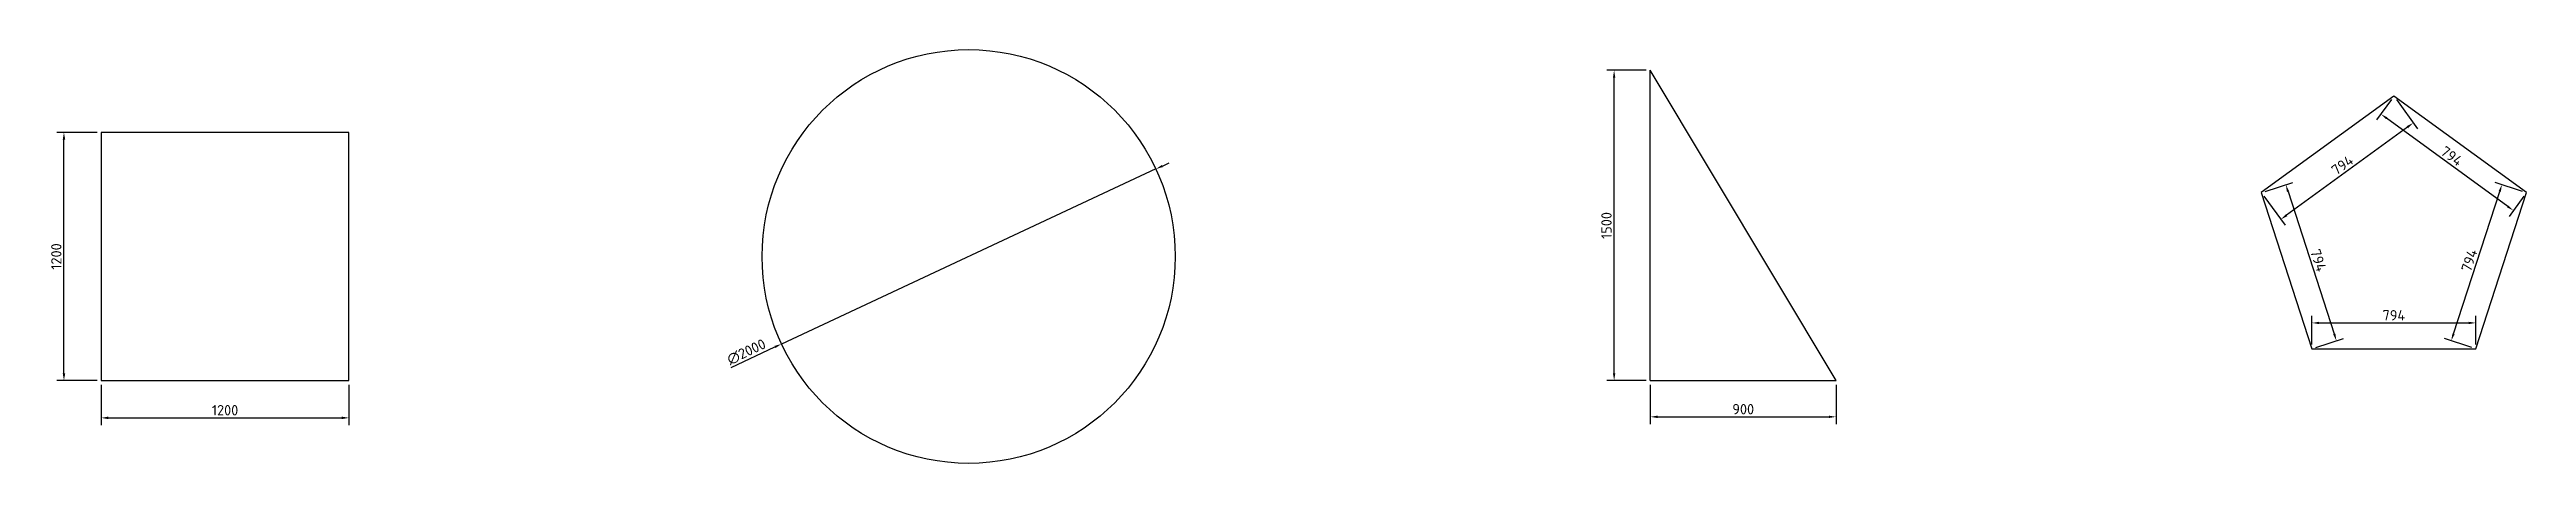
# Model space of a CAD drawing. Header units: millimetres. Extents: x -250 to 11742, y -400 to 1600.
import ezdxf

# ---------------------------------------------------------------- set-up
doc = ezdxf.new("R2010")
doc.units = ezdxf.units.MM
doc.layers.add('DIM_005', color=8, linetype='Continuous')
doc.layers.add('MAIN_030', color=7, linetype='Continuous')
doc.styles.add('ISOSPEUR', font='isocpeur.ttf')
doc.dimstyles.new('ИИ_ISOCPEUR_50', dxfattribs={"dimtxt": 50, "dimasz": 35, "dimexe": 35, "dimexo": 20, "dimgap": 12, "dimtad": 1, "dimdec": 0, "dimtxsty": 'ISOSPEUR', "dimcen": 2.5, "dimclrd": 8, "dimclre": 8, "dimclrt": 7, "dimazin": 3, "dimtfac": 1, "dimtmove": 0, "dimatfit": 3})

# ---------------------------------------------------------------- blocks, each defined once
blk = doc.blocks.new('*D57')
at = {"layer": 'Defpoints', "color": 0, "transparency": 16777216}
for p in [(0, 0), (1200, 0), (1200, -180)]:
    blk.add_point(p, dxfattribs=at)
at = {"layer": 'DIM_005', "color": 8, "lineweight": -2, "transparency": 16777216}
for p, q in [((0, -20), (0, -215)), ((1200, -20), (1200, -215)), ((35, -180), (1165, -180))]:
    blk.add_line(p, q, dxfattribs=at)
at = {"layer": 'DIM_005', "color": 8, "transparency": 16777216}
for points in [[(35, -174), (35, -186), (0, -180)], [(1165, -174), (1165, -186), (1200, -180)]]:
    blk.add_solid(points, dxfattribs=at)
at = {"layer": 'DIM_005', "color": 7, "transparency": 16777216, "insert": (600, -143), "char_height": 50, "attachment_point": 5, "style": 'ISOSPEUR'}
blk.add_mtext('1200', dxfattribs=at)
blk = doc.blocks.new('*D59')
at = {"layer": 'Defpoints', "color": 0, "transparency": 16777216}
for p in [(-180, 1200), (0, 1200), (0, 0)]:
    blk.add_point(p, dxfattribs=at)
at = {"layer": 'DIM_005', "color": 8, "lineweight": -2, "transparency": 16777216}
for p, q in [((-20, 1200), (-215, 1200)), ((-180, 35), (-180, 1165)), ((-20, 0), (-215, 0))]:
    blk.add_line(p, q, dxfattribs=at)
at = {"layer": 'DIM_005', "color": 8, "transparency": 16777216}
for points in [[(-186, 1165), (-174, 1165), (-180, 1200)], [(-186, 35), (-174, 35), (-180, 0)]]:
    blk.add_solid(points, dxfattribs=at)
at = {"layer": 'DIM_005', "color": 7, "transparency": 16777216, "insert": (-217, 600), "char_height": 50, "attachment_point": 5, "rotation": 90, "style": 'ISOSPEUR'}
blk.add_mtext('1200', dxfattribs=at)
blk = doc.blocks.new('*D60')
at = {"layer": 'Defpoints', "color": 0, "transparency": 16777216}
for p in [(5106, 1023), (3294, 177)]:
    blk.add_point(p, dxfattribs=at)
at = {"layer": 'DIM_005', "color": 8, "lineweight": -2, "transparency": 16777216}
for p, q in [((5106, 1023), (3294, 177)), ((5138, 1037), (5170, 1052)), ((3050, 64), (3262, 163))]:
    blk.add_line(p, q, dxfattribs=at)
at = {"layer": 'DIM_005', "color": 8, "transparency": 16777216}
for points in [[(5136, 1043), (5140, 1032), (5106, 1023)], [(3260, 168), (3264, 157), (3294, 177)]]:
    blk.add_solid(points, dxfattribs=at)
at = {"layer": 'DIM_005', "color": 7, "transparency": 16777216, "insert": (3124, 139), "char_height": 50, "attachment_point": 5, "rotation": 25, "style": 'ISOSPEUR'}
blk.add_mtext('∅2000', dxfattribs=at)
blk = doc.blocks.new('*D69')
at = {"layer": 'Defpoints', "color": 0, "transparency": 16777216}
for p in [(11100, 1375), (10458, 909), (10552, 779)]:
    blk.add_point(p, dxfattribs=at)
at = {"layer": 'DIM_005', "color": 8, "lineweight": -2, "transparency": 16777216}
for p, q in [((11112, 1359), (11215, 1217)), ((11166, 1225), (10580, 800)), ((10470, 892), (10573, 751))]:
    blk.add_line(p, q, dxfattribs=at)
at = {"layer": 'DIM_005', "color": 8, "transparency": 16777216}
for points in [[(11162, 1230), (11169, 1220), (11194, 1246)], [(10577, 804), (10584, 795), (10552, 779)]]:
    blk.add_solid(points, dxfattribs=at)
at = {"layer": 'DIM_005', "color": 7, "transparency": 16777216, "insert": (10851, 1042), "char_height": 50, "attachment_point": 5, "rotation": 36, "style": 'ISOSPEUR'}
blk.add_mtext('794', dxfattribs=at)
blk = doc.blocks.new('*D73')
at = {"layer": 'Defpoints', "color": 0, "transparency": 16777216}
for p in [(11100, 1375), (11037, 1288), (11742, 909)]:
    blk.add_point(p, dxfattribs=at)
at = {"layer": 'DIM_005', "color": 8, "lineweight": -2, "transparency": 16777216}
for p, q in [((11088, 1359), (11016, 1260)), ((11651, 842), (11065, 1268)), ((11730, 892), (11658, 793))]:
    blk.add_line(p, q, dxfattribs=at)
at = {"layer": 'DIM_005', "color": 8, "transparency": 16777216}
for points in [[(11069, 1272), (11062, 1263), (11037, 1288)], [(11654, 847), (11647, 838), (11679, 822)]]:
    blk.add_solid(points, dxfattribs=at)
at = {"layer": 'DIM_005', "color": 7, "transparency": 16777216, "insert": (11380, 1085), "char_height": 50, "attachment_point": 5, "rotation": 324, "style": 'ISOSPEUR'}
blk.add_mtext('794', dxfattribs=at)

msp = doc.modelspace()

# ---------------------------------------------------------------- linework, layer by layer
at = {"layer": 'MAIN_030'}
for p, q in [((7500, 0), (7500, 1500)), ((8400, 0), (7500, 1500)), ((11100, 1375), (10458, 908.6)), ((11742, 908.6), (11100, 1375)), ((1200, 1200), (0, 1200)), ((0, 1200), (0, 0)), ((1200, 0), (1200, 1200)), ((10458, 908.6), (10703.2, 153.9)), ((11496.8, 153.9), (11742, 908.6)), ((10703.2, 153.9), (11496.8, 153.9)), ((0, 0), (1200, 0)), ((7500, 0), (8400, 0))]:
    msp.add_line(p, q, dxfattribs=at)
msp.add_circle((4200, 600), 1000, dxfattribs=at)

# ---------------------------------------------------------------- dimensions: what is measured, and where the dimension line sits
at = {"layer": 'DIM_005'}
for base, p1, p2, angle in [((7325, 0), (7500, 0), (7500, 1500), 90), ((10576.9, 947.2), (10458, 908.6), (10703.2, 153.9), 288), ((11377.9, 192.5), (11496.8, 153.9), (11742, 908.6), 72)]:
    msp.add_linear_dim(base=base, p1=p1, p2=p2, angle=angle, dimstyle='ИИ_ISOCPEUR_50', dxfattribs=at).render()
for base, p1, p2, angle, picture, middle in [((10552.1, 779.1), (11100, 1375), (10458, 908.6), 216, '*D69', (10851.3, 1042.3)), ((11036.9, 1288.2), (11742, 908.6), (11100, 1375), 144, '*D73', (11379.7, 1084.9)), ((-180, 1200), (0, 0), (0, 1200), 90, '*D59', (-217, 600))]:
    dim = msp.add_linear_dim(base=base, p1=p1, p2=p2, angle=angle, dimstyle='ИИ_ISOCPEUR_50', dxfattribs=at)
    dim.commit()
    dim.dimension.update_dxf_attribs({"geometry": picture, "text_midpoint": middle})
dim = msp.add_diameter_dim_2p(p1=(5106.3, 1022.6), p2=(3293.7, 177.4), dimstyle='ИИ_ISOCPEUR_50', dxfattribs=at)
dim.commit()
dim.dimension.update_dxf_attribs({"geometry": '*D60', "text_midpoint": (3124.4, 139.3)})
for base, p1, p2 in [((10703.2, 278.9), (10703.2, 153.9), (11496.8, 153.9)), ((7500, -175), (7500, 0), (8400, 0))]:
    msp.add_linear_dim(base=base, p1=p1, p2=p2, dimstyle='ИИ_ISOCPEUR_50', dxfattribs=at).render()
dim = msp.add_linear_dim(base=(1200, -180), p1=(0, 0), p2=(1200, 0), dimstyle='ИИ_ISOCPEUR_50', dxfattribs=at)
dim.commit()
dim.dimension.update_dxf_attribs({"geometry": '*D57', "text_midpoint": (600, -143)})

doc.saveas('drawing.dxf')
